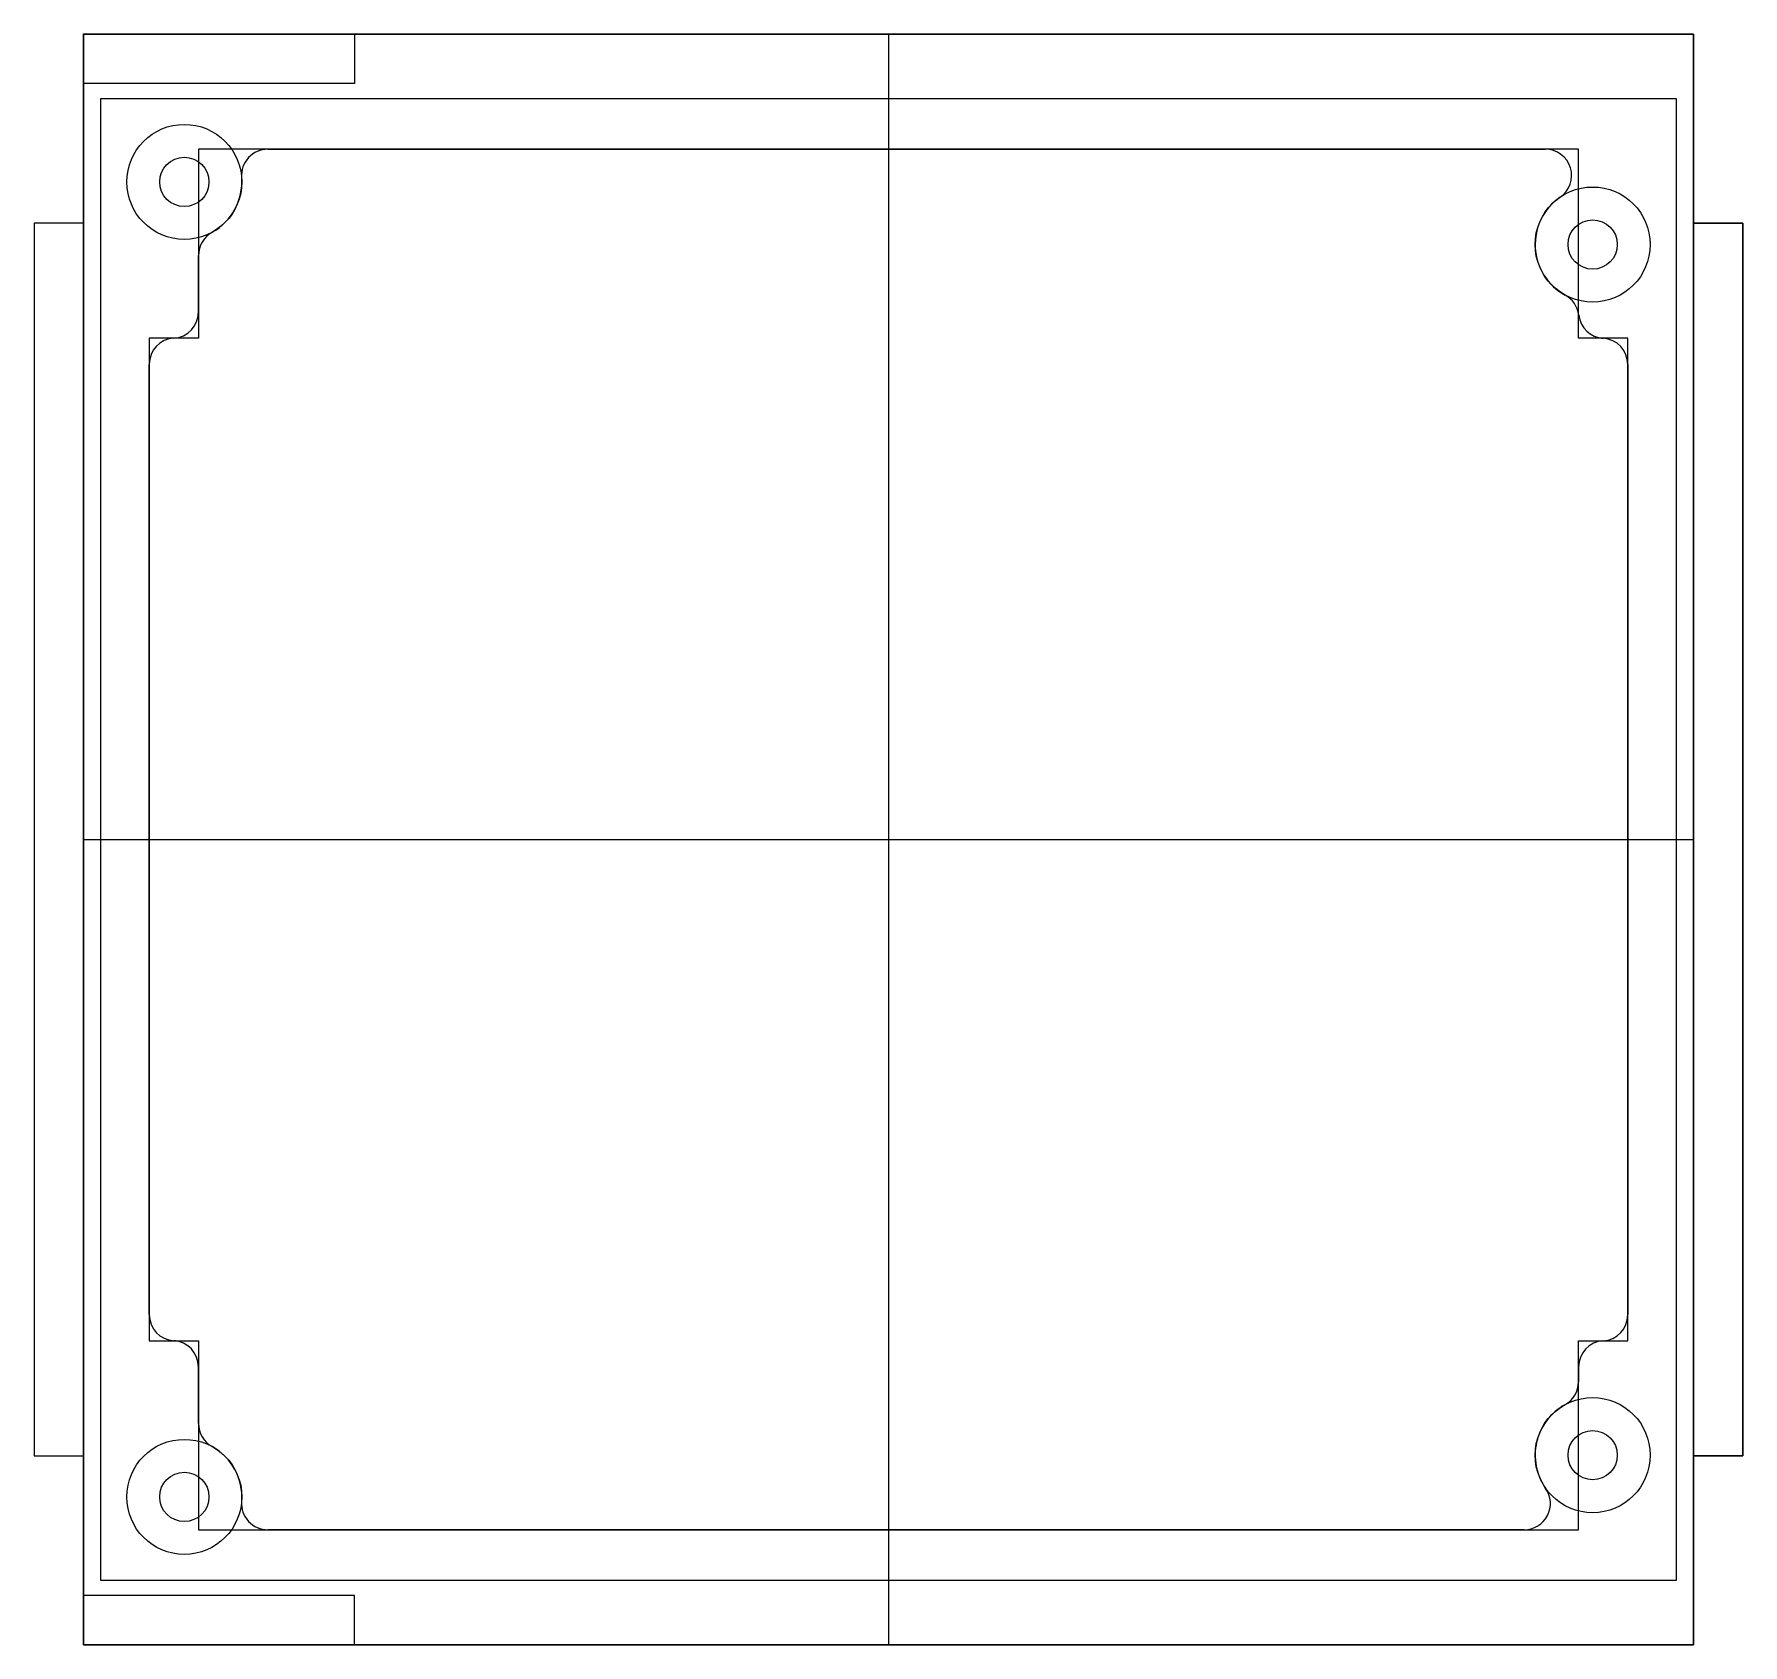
# Model space of a CAD drawing. Header units: centimetres. Extents: x -0.3 to 10.1, y -9.8 to 0.
import ezdxf

# ---------------------------------------------------------------- set-up
doc = ezdxf.new("R2010")
doc.units = ezdxf.units.CM
doc.header["$MEASUREMENT"] = 0
for name, color, linetype in [('PC104 Holder (x4) v1_Sketch1', 7, 'Continuous'), ('PC104 Holder (x4) v1_Sketch2', 7, 'Continuous'), ('PC104 Holder (x4) v1_Sketch3', 7, 'Continuous'), ('PC104 Holder (x4) v1_Sketch4', 7, 'Continuous')]:
    doc.layers.add(name, color=color, linetype=linetype)

msp = doc.modelspace()

# ---------------------------------------------------------------- linework, layer by layer
at = {"layer": 'PC104 Holder (x4) v1_Sketch1'}
for p, q in [((0, 0), (9.8, 0)), ((0, -9.8), (0, 0)), ((4.9, 0), (4.9, -9.8)), ((9.8, 0), (9.8, -9.8)), ((0.106, -0.392), (9.694, -0.392)), ((0.106, -9.409), (0.106, -0.392)), ((9.694, -0.392), (9.694, -9.409)), ((0, -4.9), (9.8, -4.9)), ((9.694, -9.409), (0.106, -9.409)), ((9.8, -9.8), (0, -9.8))]:
    msp.add_line(p, q, dxfattribs=at)
for centre in [(0.614, -0.899), (9.186, -1.28), (9.186, -8.646), (0.614, -8.9)]:
    msp.add_circle(centre, 0.15, dxfattribs=at)
msp.add_point((0, 0), dxfattribs=at)
at = {"layer": 'PC104 Holder (x4) v1_Sketch2'}
for p, q in [((0, 0, 0.16), (0, -9.8, 0.16)), ((9.8, 0, 0.16), (0, 0, 0.16)), ((9.8, -9.8, 0.16), (9.8, 0, 0.16)), ((-0.3, -1.15, 0.16), (-0.3, -8.65, 0.16)), ((0, -1.15, 0.16), (-0.3, -1.15, 0.16)), ((0, -8.65, 0.16), (0, -1.15, 0.16)), ((9.8, -1.15, 0.16), (10.1, -1.15, 0.16)), ((9.8, -8.65, 0.16), (9.8, -1.15, 0.16)), ((10.1, -1.15, 0.16), (10.1, -8.65, 0.16)), ((0, -4.9, 0.16), (9.8, -4.9, 0.16)), ((-0.3, -8.65, 0.16), (0, -8.65, 0.16)), ((10.1, -8.65, 0.16), (9.8, -8.65, 0.16)), ((0, -9.8, 0.16), (9.8, -9.8, 0.16))]:
    msp.add_line(p, q, dxfattribs=at)
for centre in [(0.614, -0.899, 0.16), (9.186, -1.28, 0.16), (9.186, -8.646, 0.16), (0.614, -8.9, 0.16)]:
    msp.add_circle(centre, 0.15, dxfattribs=at)
msp.add_point((0, 0, 0.16), dxfattribs=at)
at = {"layer": 'PC104 Holder (x4) v1_Sketch3'}
for p, q in [((9.8, 0, 0.16), (0, 0, 0.16)), ((0, 0, 0.16), (0, -1.15, 0.16)), ((9.8, -1.15, 0.16), (9.8, 0, 0.16)), ((9.1, -0.7, 0.16), (0.7, -0.7, 0.16)), ((0.7, -0.7, 0.16), (0.7, -1.85, 0.16)), ((9.1, -1.85, 0.16), (9.1, -0.7, 0.16)), ((0, -1.15, 0.16), (-0.3, -1.15, 0.16)), ((-0.3, -1.15, 0.16), (-0.3, -8.65, 0.16)), ((10.1, -1.15, 0.16), (9.8, -1.15, 0.16)), ((10.1, -8.65, 0.16), (10.1, -1.15, 0.16)), ((0.7, -1.85, 0.16), (0.4, -1.85, 0.16)), ((0.4, -1.85, 0.16), (0.4, -7.95, 0.16)), ((9.4, -1.85, 0.16), (9.1, -1.85, 0.16)), ((9.4, -7.95, 0.16), (9.4, -1.85, 0.16)), ((0.4, -7.95, 0.16), (0.7, -7.95, 0.16)), ((0.7, -7.95, 0.16), (0.7, -9.1, 0.16)), ((9.1, -9.1, 0.16), (9.1, -7.95, 0.16)), ((9.1, -7.95, 0.16), (9.4, -7.95, 0.16)), ((-0.3, -8.65, 0.16), (0, -8.65, 0.16)), ((0, -8.65, 0.16), (0, -9.8, 0.16)), ((9.8, -9.8, 0.16), (9.8, -8.65, 0.16)), ((9.8, -8.65, 0.16), (10.1, -8.65, 0.16)), ((0.7, -9.1, 0.16), (9.1, -9.1, 0.16)), ((0, -9.8, 0.16), (9.8, -9.8, 0.16))]:
    msp.add_line(p, q, dxfattribs=at)
for centre, radius in [((0.614, -0.899, 0.16), 0.35), ((0.614, -0.899, 0.16), 0.15), ((9.186, -1.28, 0.16), 0.35), ((9.186, -1.28, 0.16), 0.15), ((9.186, -8.646, 0.16), 0.35), ((9.186, -8.646, 0.16), 0.15), ((0.614, -8.9, 0.16), 0.35), ((0.614, -8.9, 0.16), 0.15)]:
    msp.add_circle(centre, radius, dxfattribs=at)
msp.add_point((0, 0, 0.16), dxfattribs=at)
at = {"layer": 'PC104 Holder (x4) v1_Sketch4'}
for p, q in [((0, 0, 0.16), (0, -1.15, 0.16)), ((9.8, 0, 0.16), (0, 0, 0.16)), ((0, -0.3, 0.16), (0, 0, 0.16)), ((0, 0, 0.16), (1.65, 0, 0.16)), ((1.65, 0, 0.16), (1.65, -0.3, 0.16)), ((9.8, -1.15, 0.16), (9.8, 0, 0.16)), ((1.65, -0.3, 0.16), (0, -0.3, 0.16)), ((1.122, -0.7, 0.16), (8.898, -0.7, 0.16)), ((0, -1.15, 0.16), (-0.3, -1.15, 0.16)), ((-0.3, -1.15, 0.16), (-0.3, -8.65, 0.16)), ((10.1, -1.15, 0.16), (9.8, -1.15, 0.16)), ((10.1, -8.65, 0.16), (10.1, -1.15, 0.16)), ((0.7, -1.69, 0.16), (0.7, -1.346, 0.16)), ((0.4, -7.79, 0.16), (0.4, -2.009, 0.16)), ((9.4, -2.01, 0.16), (9.4, -7.791, 0.16)), ((0.7, -8.454, 0.16), (0.7, -8.109, 0.16)), ((9.1, -8.11, 0.16), (9.1, -8.2, 0.16)), ((-0.3, -8.65, 0.16), (0, -8.65, 0.16)), ((0, -8.65, 0.16), (0, -9.8, 0.16)), ((9.8, -8.65, 0.16), (10.1, -8.65, 0.16)), ((9.8, -9.8, 0.16), (9.8, -8.65, 0.16)), ((8.769, -9.1, 0.16), (1.122, -9.1, 0.16)), ((0, -9.5, 0.16), (0, -9.8, 0.16)), ((1.65, -9.5, 0.16), (0, -9.5, 0.16)), ((1.65, -9.8, 0.16), (1.65, -9.5, 0.16)), ((0, -9.8, 0.16), (9.8, -9.8, 0.16)), ((0, -9.8, 0.16), (1.65, -9.8, 0.16))]:
    msp.add_line(p, q, dxfattribs=at)
for centre in [(0.614, -0.899, 0.16), (9.186, -1.28, 0.16), (9.186, -8.646, 0.16), (0.614, -8.9, 0.16)]:
    msp.add_circle(centre, 0.15, dxfattribs=at)
for centre, radius, start, end in [((1.122, -0.86, 0.16), 0.16, 90, 184.4421), ((8.898, -0.86, 0.16), 0.16, 304.4612, 90), ((0.614, -0.899, 0.16), 0.35, 298.8713, 4.4421), ((9.186, -1.28, 0.16), 0.35, 124.4612, 241.4144), ((0.86, -1.346, 0.16), 0.16, 118.8713, 180), ((8.942, -1.728, 0.16), 0.16, 6.7671, 61.4144), ((0.54, -1.69, 0.16), 0.16, 273.5833, 360), ((9.26, -1.691, 0.16), 0.16, 186.7671, 266.4167), ((0.56, -2.009, 0.16), 0.16, 93.5833, 180), ((9.24, -2.01, 0.16), 0.16, 0, 86.4167), ((0.56, -7.79, 0.16), 0.16, 180, 266.4167), ((9.24, -7.791, 0.16), 0.16, 273.5833, 0), ((0.54, -8.109, 0.16), 0.16, 0, 86.4167), ((9.26, -8.11, 0.16), 0.16, 93.5833, 180), ((8.94, -8.2, 0.16), 0.16, 298.8713, 0), ((9.186, -8.646, 0.16), 0.35, 118.8713, 215.134), ((0.86, -8.454, 0.16), 0.16, 180, 241.1287), ((0.614, -8.9, 0.16), 0.35, 355.5579, 61.1287), ((1.122, -8.94, 0.16), 0.16, 175.5579, 270), ((8.769, -8.94, 0.16), 0.16, 270, 35.134)]:
    msp.add_arc(centre, radius, start, end, dxfattribs=at)
msp.add_point((0, 0, 0.16), dxfattribs=at)

doc.saveas('drawing.dxf')
